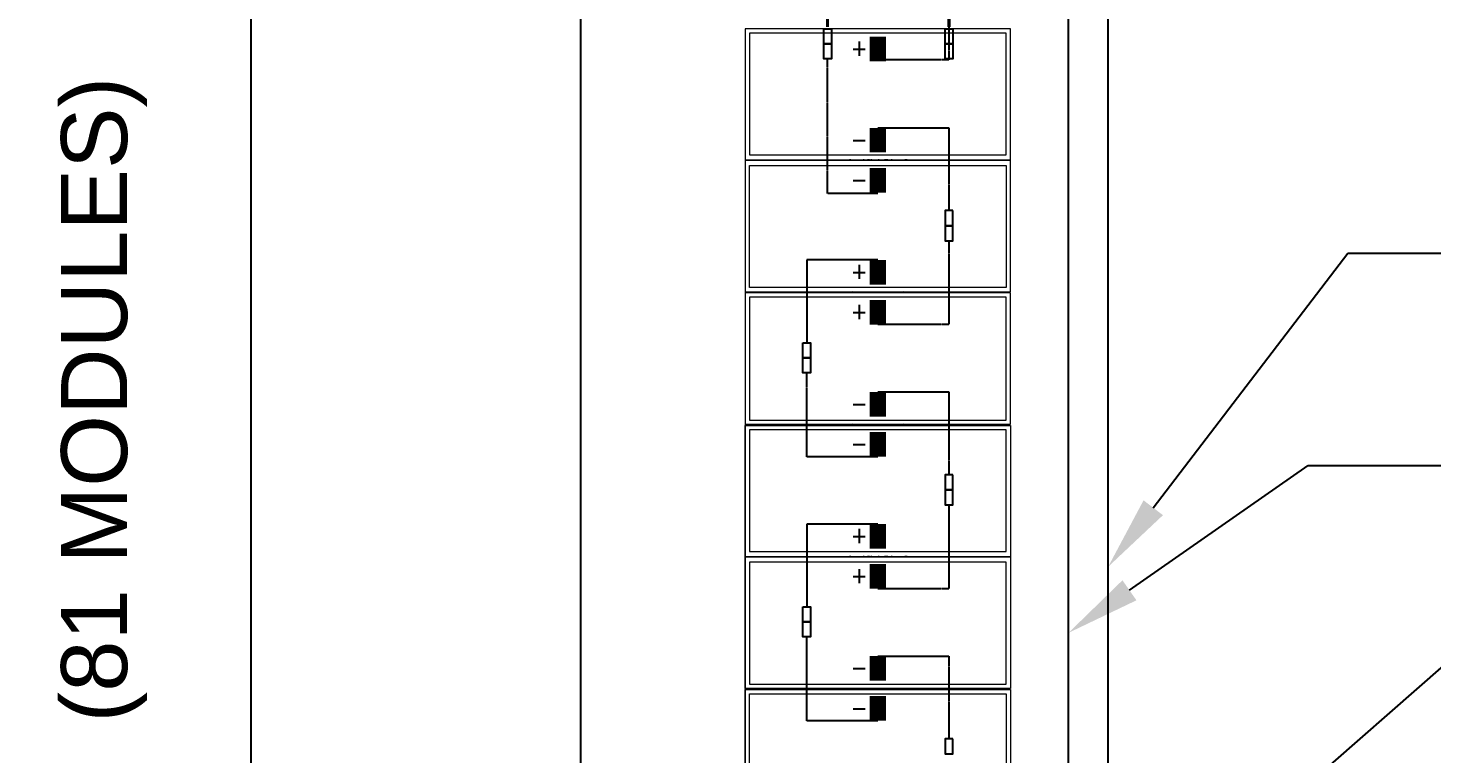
# Model space of a CAD drawing. Header units: feet. Extents: x -13743 to 68376, y -48 to 67763.
# Drawn here: x 4157.7 to 4583, y 65836.7 to 66056.6 of the extents above; entities that cross this region are included whole.
import ezdxf
from ezdxf import colors
from ezdxf.entities.mleader import LeaderData, LeaderLine
from ezdxf.lldxf.tags import DXFTag
from ezdxf.math import Vec2, Vec3

# ---------------------------------------------------------------- set-up
doc = ezdxf.new("R2010")
doc.units = ezdxf.units.FT
doc.header["$MEASUREMENT"] = 0
doc.linetypes.add('HIDDEN', pattern=[0.375, 0.25, -0.125])
for name, color, linetype in [('E-DC HARNESS-NEG', 170, 'DC HARNESS CABLE'), ('E-DC HARNESS-POS', 10, 'DC HARNESS CABLE'), ('E-HARN-COMP', 8, 'Continuous'), ('E-TRNK-CABL-NEG', 6, 'HIDDEN'), ('E-TRUNK-CABLE-POS', 6, 'HIDDEN'), ('G-ANNO-TEXT', 1, 'Continuous'), ('Polarity-Text', 7, 'Continuous')]:
    doc.layers.add(name, color=color, linetype=linetype)
doc.styles.add('NEI-A', font='arial.ttf')
doc.styles.get("Standard").update_dxf_attribs({"font": 'arial.ttf'})
tags = doc.linetypes.add('DC HARNESS CABLE', pattern='A,0.5,-0.2,["DH",Standard,S=0.1,R=0,X=-0.1,Y=-0.05],-0.2', length=0.9).pattern_tags.tags
tags[6] = DXFTag(74, 10)

# ---------------------------------------------------------------- blocks, each defined once
blk = doc.blocks.new('A$C47dfd34d')
at = {"lineweight": 5}
for points in [[(11.6112, 0.4133), (10.1696, 0.4133)], [(10.5812, 0.235), (10.5829, 0.2467), (10.5829, 0.2433)], [(10.7879, 0.235), (10.7879, 0.2467), (10.7879, 0.2433)], [(10.9929, 0.235), (10.9946, 0.2467), (10.9946, 0.2433)], [(11.1995, 0.235), (11.2012, 0.2467), (11.2012, 0.2433)], [(11.4062, 0.235), (11.4062, 0.2467), (11.4062, 0.2433)], [(10.5812, 0.2283), (10.5829, 0.2283)], [(10.5829, 0.2217), (10.5812, 0.2217)], [(10.5812, 0.22), (10.5829, 0.22)], [(10.7879, 0.2283), (10.7896, 0.2283)], [(10.7879, 0.2217), (10.7896, 0.2217)], [(10.7879, 0.22), (10.7896, 0.22)], [(10.9929, 0.2283), (10.9946, 0.2283)], [(10.9946, 0.2217), (10.9929, 0.2217)], [(10.9929, 0.22), (10.9946, 0.22)], [(11.1995, 0.2283), (11.2012, 0.2283)], [(11.2012, 0.2217), (11.1995, 0.2217)], [(11.1995, 0.22), (11.2012, 0.22)], [(11.4062, 0.2283), (11.4079, 0.2283)], [(11.4062, 0.2217), (11.4079, 0.2217)], [(11.4062, 0.22), (11.4079, 0.22)], [(10.5829, 0.2167), (10.5812, 0.2167), (10.5829, 0.2183)], [(10.5812, 0.2067), (10.5829, 0.2083)], [(10.5829, 0.205), (10.5812, 0.205)], [(10.7879, 0.2183), (10.7879, 0.2167), (10.7896, 0.2167)], [(10.7879, 0.2067), (10.7879, 0.2083)], [(10.7879, 0.205), (10.7896, 0.205)], [(10.9946, 0.2167), (10.9929, 0.2167), (10.9946, 0.2183)], [(10.9929, 0.2067), (10.9946, 0.2083)], [(10.9946, 0.205), (10.9929, 0.205)], [(11.2012, 0.2167), (11.1995, 0.2167), (11.2012, 0.2183)], [(11.1995, 0.2067), (11.2012, 0.2083)], [(11.2012, 0.205), (11.1995, 0.205)], [(11.4062, 0.2183), (11.4062, 0.2167), (11.4079, 0.2167)], [(11.4062, 0.2067), (11.4062, 0.2083)], [(11.4062, 0.205), (11.4079, 0.205)], [(10.5812, 0.195), (10.5829, 0.195)], [(10.5829, 0.1933), (10.5812, 0.1933)], [(10.5812, 0.1917), (10.5829, 0.1917)], [(10.5829, 0.185), (10.5812, 0.185)], [(10.5829, 0.17), (10.5829, 0.1667), (10.5812, 0.1783)], [(10.7879, 0.195), (10.7896, 0.195)], [(10.7879, 0.1933), (10.7896, 0.1933)], [(10.7879, 0.1917), (10.7896, 0.1917)], [(10.7879, 0.185), (10.7896, 0.185)], [(10.7879, 0.17), (10.7879, 0.1667), (10.7879, 0.1783)], [(10.9929, 0.195), (10.9946, 0.195)], [(10.9946, 0.1933), (10.9929, 0.1933)], [(10.9929, 0.1917), (10.9946, 0.1917)], [(10.9946, 0.185), (10.9929, 0.185)], [(10.9946, 0.17), (10.9946, 0.1667), (10.9929, 0.1783)], [(11.1995, 0.195), (11.2012, 0.195)], [(11.2012, 0.1933), (11.1995, 0.1933)], [(11.1995, 0.1917), (11.2012, 0.1917)], [(11.2012, 0.185), (11.1995, 0.185)], [(11.2012, 0.17), (11.2012, 0.1667), (11.1995, 0.1783)], [(11.4062, 0.195), (11.4079, 0.195)], [(11.4062, 0.1933), (11.4079, 0.1933)], [(11.4062, 0.1917), (11.4079, 0.1917)], [(11.4062, 0.185), (11.4079, 0.185)], [(11.4062, 0.17), (11.4062, 0.1667), (11.4062, 0.1783)], [(10.5812, 0.1633), (10.5829, 0.1633)], [(10.5812, 0.1617), (10.5829, 0.1617)], [(10.5829, 0.1667), (10.5829, 0.1667)], [(10.7879, 0.1667), (10.7879, 0.1667)], [(10.7879, 0.1633), (10.7896, 0.1633)], [(10.7879, 0.1617), (10.7896, 0.1617)], [(10.9929, 0.1633), (10.9946, 0.1633)], [(10.9929, 0.1617), (10.9946, 0.1617)], [(10.9946, 0.1667), (10.9946, 0.1667)], [(11.1995, 0.1633), (11.2012, 0.1633)], [(11.1995, 0.1617), (11.2012, 0.1617)], [(11.2012, 0.1667), (11.2012, 0.1667)], [(11.4062, 0.1667), (11.4062, 0.1667)], [(11.4062, 0.1633), (11.4079, 0.1633)], [(11.4062, 0.1617), (11.4079, 0.1617)]]:
    blk.add_lwpolyline(points, dxfattribs=at)
for points in [[(10.5812, 0.4133), (10.5812, 0), (10.3762, 0), (10.3762, 0.4133)], [(10.3829, 0.4067), (10.5746, 0.4067), (10.5746, 0.0067), (10.3829, 0.0067)], [(10.5829, 0.4133), (10.7879, 0.4133), (10.7879, 0), (10.5829, 0)], [(10.5896, 0.4067), (10.5896, 0.0067), (10.7796, 0.0067), (10.7796, 0.4067)], [(10.7879, 0.4133), (10.9929, 0.4133), (10.9929, 0), (10.7879, 0)], [(10.7962, 0.4067), (10.7962, 0.0067), (10.9862, 0.0067), (10.9862, 0.4067)], [(10.9946, 0), (11.1995, 0), (11.1995, 0.4133), (10.9946, 0.4133)], [(11.0012, 0.0067), (11.1929, 0.0067), (11.1929, 0.4067), (11.0012, 0.4067)], [(11.2012, 0.4133), (11.2012, 0), (11.4062, 0), (11.4062, 0.4133)], [(11.3979, 0.4067), (11.3979, 0.0067), (11.2079, 0.0067), (11.2079, 0.4067)], [(11.6112, 0.4133), (11.4062, 0.4133), (11.4062, 0), (11.6112, 0)], [(11.4145, 0.0067), (11.6045, 0.0067), (11.6045, 0.4067), (11.4145, 0.4067)], [(10.5829, 0.25), (10.5812, 0.25)], [(10.7896, 0.25), (10.7879, 0.25)], [(10.9946, 0.25), (10.9929, 0.25)], [(11.2012, 0.25), (11.1995, 0.25)], [(11.4079, 0.25), (11.4062, 0.25)]]:
    blk.add_lwpolyline(points, close=True, dxfattribs=at)

msp = doc.modelspace()

# ---------------------------------------------------------------- linework, layer by layer
at = {"layer": 'E-DC HARNESS-NEG', "ltscale": 0.5}
msp.add_lwpolyline([(4484.9, 65735.07), (4484.9, 66387.55)], dxfattribs=at)
at = {"layer": 'E-DC HARNESS-POS', "ltscale": 0.5}
msp.add_lwpolyline([(4472.9, 65753.07), (4472.9, 66347.97)], dxfattribs=at)
at = {"layer": 'E-HARN-COMP'}
for points in [[(4398.77, 66056.38), (4401.09, 66056.38), (4401.09, 66051.81), (4398.77, 66051.81)], [(4435.58, 66056.38), (4437.9, 66056.38), (4437.9, 66051.81), (4435.58, 66051.81)], [(4398.77, 66051.81), (4401.09, 66051.81), (4401.09, 66047.25), (4398.77, 66047.25)], [(4435.58, 66051.81), (4437.9, 66051.81), (4437.9, 66047.25), (4435.58, 66047.25)], [(4437.83, 66001.29), (4435.5, 66001.29), (4435.5, 65996.73), (4437.83, 65996.73)], [(4437.83, 65996.73), (4435.5, 65996.73), (4435.5, 65992.17), (4437.83, 65992.17)], [(4392.43, 65961.29), (4394.76, 65961.29), (4394.76, 65956.73), (4392.43, 65956.73)], [(4392.43, 65956.73), (4394.76, 65956.73), (4394.76, 65952.16), (4392.43, 65952.16)], [(4437.83, 65921.29), (4435.5, 65921.29), (4435.5, 65916.73), (4437.83, 65916.73)], [(4437.83, 65916.73), (4435.5, 65916.73), (4435.5, 65912.17), (4437.83, 65912.17)], [(4392.43, 65881.29), (4394.76, 65881.29), (4394.76, 65876.73), (4392.43, 65876.73)], [(4392.43, 65876.73), (4394.76, 65876.73), (4394.76, 65872.16), (4392.43, 65872.16)], [(4437.83, 65841.29), (4435.5, 65841.29), (4435.5, 65836.73), (4437.83, 65836.73)]]:
    msp.add_lwpolyline(points, close=True, dxfattribs=at)
at = {"layer": 'E-HARN-COMP', "const_width": 5}
for points in [[(4415.13, 66053.97), (4415.13, 66046.52)], [(4415.13, 66026.36), (4415.13, 66018.91)], [(4415.13, 66006.77), (4415.13, 66014.23)], [(4415.13, 65986.37), (4415.13, 65978.91)], [(4415.13, 65966.77), (4415.13, 65974.23)], [(4415.13, 65946.36), (4415.13, 65938.91)], [(4415.13, 65926.77), (4415.13, 65934.23)], [(4415.13, 65906.37), (4415.13, 65898.91)], [(4415.13, 65886.77), (4415.13, 65894.23)], [(4415.13, 65866.36), (4415.13, 65858.91)], [(4415.13, 65846.77), (4415.13, 65854.23)]]:
    msp.add_lwpolyline(points, dxfattribs=at)
at = {"layer": 'E-TRNK-CABL-NEG', "color": 7, "linetype": 'Continuous', "ltscale": 0.1, "const_width": 1}
for points in [[(4399.89, 66056.88), (4399.89, 66103.67)], [(4436.66, 66056.88), (4436.66, 66103.67)]]:
    msp.add_lwpolyline(points, dxfattribs=at)
at = {"layer": 'E-TRNK-CABL-NEG', "ltscale": 0.1}
for points in [[(4415.13, 66006.5), (4399.9, 66006.5), (4399.9, 66047.12)], [(4415.13, 66026.36), (4436.67, 66026.36), (4436.67, 66001.29)], [(4415.13, 65926.77), (4393.6, 65926.77), (4393.6, 65952.16)], [(4415.13, 65946.36), (4436.67, 65946.36), (4436.67, 65921.29)], [(4415.13, 65846.77), (4393.6, 65846.77), (4393.6, 65872.16)], [(4415.13, 65866.36), (4436.67, 65866.36), (4436.67, 65841.29)]]:
    msp.add_lwpolyline(points, dxfattribs=at)
at = {"layer": 'E-TRUNK-CABLE-POS', "ltscale": 0.1}
for points in [[(4436.67, 66101.65), (4436.67, 66046.93), (4415.13, 66046.93)], [(4436.67, 65992.16), (4436.67, 65966.77), (4415.13, 65966.77)], [(4415.13, 65986.36), (4393.6, 65986.36), (4393.6, 65961.29)], [(4436.67, 65912.16), (4436.67, 65886.77), (4415.13, 65886.77)], [(4415.13, 65906.36), (4393.6, 65906.36), (4393.6, 65881.29)]]:
    msp.add_lwpolyline(points, dxfattribs=at)
at = {"layer": 'G-ANNO-TEXT', "flags": 128}
for points in [[(4238.98, 63979.85, -0.298343), (4225.33, 63998.36), (4225.33, 65647.29, 0.298343), (4211.69, 65665.8, 0.298343), (4225.33, 65684.3), (4225.33, 67603.9, -0.298343), (4238.98, 67622.41)], [(4338.84, 65078.3, -0.298343), (4325.2, 65096.81), (4325.2, 65601.76, 0.298343), (4311.55, 65620.26, 0.298343), (4325.2, 65638.77), (4325.2, 66303.08, -0.298343), (4338.84, 66321.58)]]:
    msp.add_lwpolyline(points, format="xyb", dxfattribs=at)
at = {"layer": 'Polarity-Text'}
for p, q in [((4409.48, 66052.49), (4409.48, 66048.21)), ((4407.67, 66050.21), (4411.29, 66050.21)), ((4407.67, 66022.56), (4411.29, 66022.56)), ((4407.67, 66010.42), (4411.29, 66010.42)), ((4409.48, 65984.88), (4409.48, 65980.61)), ((4407.67, 65982.6), (4411.29, 65982.6)), ((4407.67, 65970.46), (4411.29, 65970.46)), ((4409.48, 65972.74), (4409.48, 65968.46)), ((4407.67, 65942.56), (4411.29, 65942.56)), ((4407.67, 65930.42), (4411.29, 65930.42)), ((4407.67, 65902.6), (4411.29, 65902.6)), ((4409.48, 65904.88), (4409.48, 65900.61)), ((4407.67, 65890.46), (4411.29, 65890.46)), ((4409.48, 65892.74), (4409.48, 65888.46)), ((4407.67, 65862.56), (4411.29, 65862.56)), ((4407.67, 65850.42), (4411.29, 65850.42))]:
    msp.add_line(p, q, dxfattribs=at)

# ---------------------------------------------------------------- texts
at = {"layer": 'G-ANNO-TEXT', "insert": (4167.72, 66041.84), "char_height": 20, "width": 831.5345, "attachment_point": 3, "rotation": 90, "style": 'NEI-A', "bg_fill": 3, "box_fill_scale": 1.5, "bg_fill_color": 256, "bg_fill_transparency": 0}
msp.add_mtext('NEXTRACKER (400W) - LONG TRACKER  (81 MODULES)', dxfattribs=at)

# ---------------------------------------------------------------- next in the draw order: leaders
at = {"layer": 'G-ANNO-TEXT'}
ml = msp.add_multileader_mtext('Standard', dxfattribs=at)
ml.set_content('MOTOR GAP STRING JUMPER', color=256, style='NEI-A')
ml.set_leader_properties()
ml.build(insert=Vec2(0, 0))
ml.multileader.update_dxf_attribs({"dogleg_length": 0.36, "arrow_head_size": 22.51})
ctx = ml.context
ctx.base_point, ctx.char_height, ctx.arrow_head_size, ctx.landing_gap_size, ctx.plane_origin = Vec3(4632.7, 65863.52, -22.9), 20, 22.51, 23.05, Vec3(12072.82, 60166.21, -22.9)
notes = []
notes.append((ctx, [(0, (1, 1, 0), (4586.6, 65863.52, -22.9), (1, 0), 46.1, [(0, [(4436.52, 65732.08, -22.9)], 0, [])])]))
ctx.mtext.insert, ctx.mtext.width, ctx.mtext.flow_direction = Vec3(4655.74, 65873.69, -22.9), 406.5438, 5
ctx.mtext.has_bg_fill, ctx.mtext.bg_color, ctx.mtext.bg_scale_factor, ctx.mtext.bg_transparency, ctx.mtext.use_window_bg_color = 1, -1073741824, 1.5, 0, 1
for ctx, leaders in notes:
    for number, flags, end, landing, length, lines in leaders:
        leader = LeaderData()
        leader.index, (leader.has_last_leader_line, leader.has_dogleg_vector, leader.attachment_direction) = number, flags
        leader.last_leader_point, leader.dogleg_vector, leader.dogleg_length = Vec3(end), Vec3(landing), length
        for number, points, colour, breaks in lines:
            line = LeaderLine()
            line.index, line.vertices, line.color, line.breaks = number, Vec3.list(points), colors.encode_raw_color(colour), breaks
            leader.lines.append(line)
        ctx.leaders.append(leader)

# ---------------------------------------------------------------- next in the draw order: block references
at = {"xscale": 194.318304, "yscale": 194.318304, "zscale": 194.318304, "rotation": 90}
msp.add_blockref('A$C47dfd34d', (4455.29, 63800.12), dxfattribs=at)

# ---------------------------------------------------------------- next in the draw order: leaders
at = {"layer": 'G-ANNO-TEXT'}
ml = msp.add_multileader_mtext('Standard', dxfattribs=at)
ml.set_content('(+) BLA HARNESS', color=256, style='NEI-A')
ml.set_leader_properties()
ml.build(insert=Vec2(0, 0))
ml.multileader.update_dxf_attribs({"dogleg_length": 0.36, "arrow_head_size": 22.51})
ctx = ml.context
ctx.base_point, ctx.char_height, ctx.arrow_head_size, ctx.landing_gap_size, ctx.plane_origin = Vec3(4591.58, 65924.08), 20, 22.51, 23.05, Vec3(12031.7, 60361.68)
notes = []
notes.append((ctx, [(0, (1, 1, 0), (4545.48, 65924.08), (1, 0), 46.1, [(1, [(4472.9, 65873.41)], 0, [])])]))
ctx.mtext.insert, ctx.mtext.width, ctx.mtext.flow_direction = Vec3(4614.63, 65937.02), 451.5779, 5
ctx.mtext.has_bg_fill, ctx.mtext.bg_color, ctx.mtext.bg_scale_factor, ctx.mtext.bg_transparency, ctx.mtext.use_window_bg_color = 1, -1073741824, 1.5, 0, 1
for ctx, leaders in notes:
    for number, flags, end, landing, length, lines in leaders:
        leader = LeaderData()
        leader.index, (leader.has_last_leader_line, leader.has_dogleg_vector, leader.attachment_direction) = number, flags
        leader.last_leader_point, leader.dogleg_vector, leader.dogleg_length = Vec3(end), Vec3(landing), length
        for number, points, colour, breaks in lines:
            line = LeaderLine()
            line.index, line.vertices, line.color, line.breaks = number, Vec3.list(points), colors.encode_raw_color(colour), breaks
            leader.lines.append(line)
        ctx.leaders.append(leader)

# ---------------------------------------------------------------- next in the draw order: leaders
ml = msp.add_multileader_mtext('Standard', dxfattribs=at)
ml.set_content('(-) BLA HARNESS', color=256, style='NEI-A')
ml.set_leader_properties()
ml.build(insert=Vec2(0, 0))
ml.multileader.update_dxf_attribs({"dogleg_length": 0.36, "arrow_head_size": 22.51})
ctx = ml.context
ctx.base_point, ctx.char_height, ctx.arrow_head_size, ctx.landing_gap_size, ctx.plane_origin = Vec3(4603.58, 65988.4), 20, 22.51, 23.05, Vec3(12043.7, 60381.68)
notes = []
notes.append((ctx, [(0, (1, 1, 0), (4557.48, 65988.4), (1, 0), 46.1, [(1, [(4484.9, 65893.41)], 0, [])])]))
ctx.mtext.insert, ctx.mtext.width, ctx.mtext.flow_direction = Vec3(4626.63, 66001.34), 451.5779, 5
ctx.mtext.has_bg_fill, ctx.mtext.bg_color, ctx.mtext.bg_scale_factor, ctx.mtext.bg_transparency, ctx.mtext.use_window_bg_color = 1, -1073741824, 1.5, 0, 1
for ctx, leaders in notes:
    for number, flags, end, landing, length, lines in leaders:
        leader = LeaderData()
        leader.index, (leader.has_last_leader_line, leader.has_dogleg_vector, leader.attachment_direction) = number, flags
        leader.last_leader_point, leader.dogleg_vector, leader.dogleg_length = Vec3(end), Vec3(landing), length
        for number, points, colour, breaks in lines:
            line = LeaderLine()
            line.index, line.vertices, line.color, line.breaks = number, Vec3.list(points), colors.encode_raw_color(colour), breaks
            leader.lines.append(line)
        ctx.leaders.append(leader)

doc.saveas('drawing.dxf')
